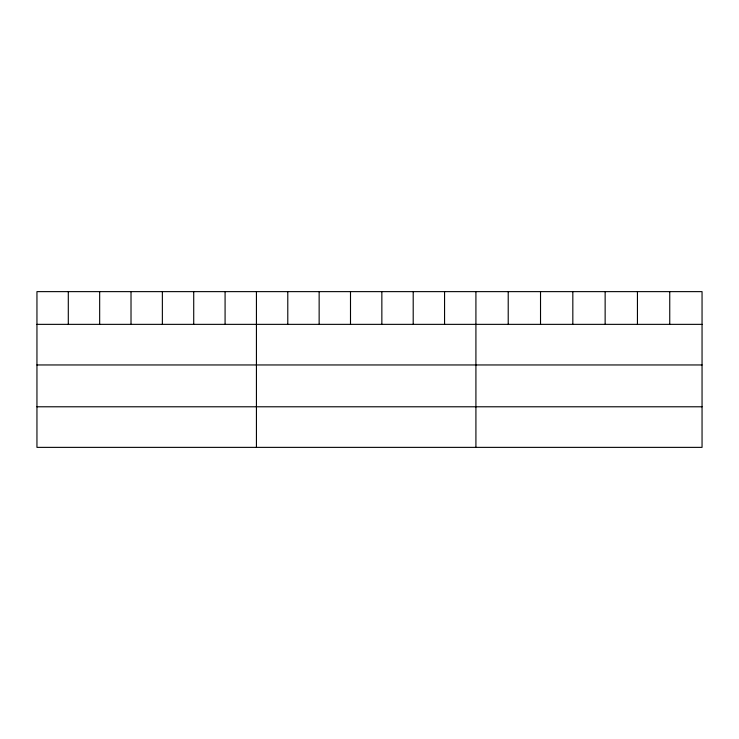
<?xml version="1.0" encoding="UTF-8"?>
<svg xmlns="http://www.w3.org/2000/svg" width="739" height="739" viewBox="0 0 739 739"><rect width="100%" height="100%" fill="white"/><g stroke="black" fill="none" stroke-linecap="round" stroke-linejoin="round"><path stroke-width="1.11" d="M702.05 324.356L702.05 447.372L36.95 447.372L36.95 291.628L702.05 291.628L702.05 324.356L36.95 324.356M36.95 364.955L702.05 364.955M36.95 406.783L702.05 406.783M669.746 291.628L669.746 324.356M637.443 291.628L637.443 324.356M605.139 291.628L605.139 324.356M572.827 291.628L572.827 324.356M540.523 291.628L540.523 324.356M508.22 291.628L508.22 324.356M475.916 291.628L475.916 447.372M444.564 291.628L444.564 324.356M413.203 291.628L413.203 324.356M381.851 291.628L381.851 324.356M350.498 291.628L350.498 324.356M319.146 291.628L319.146 324.356M287.785 291.628L287.785 324.356M256.433 291.628L256.433 447.372M225.081 291.628L225.081 324.356M193.72 291.628L193.72 324.356M162.368 291.628L162.368 324.356M131.015 291.628L131.015 324.356M99.663 291.628L99.663 324.356M68.302 291.628L68.302 324.356"/></g></svg>
